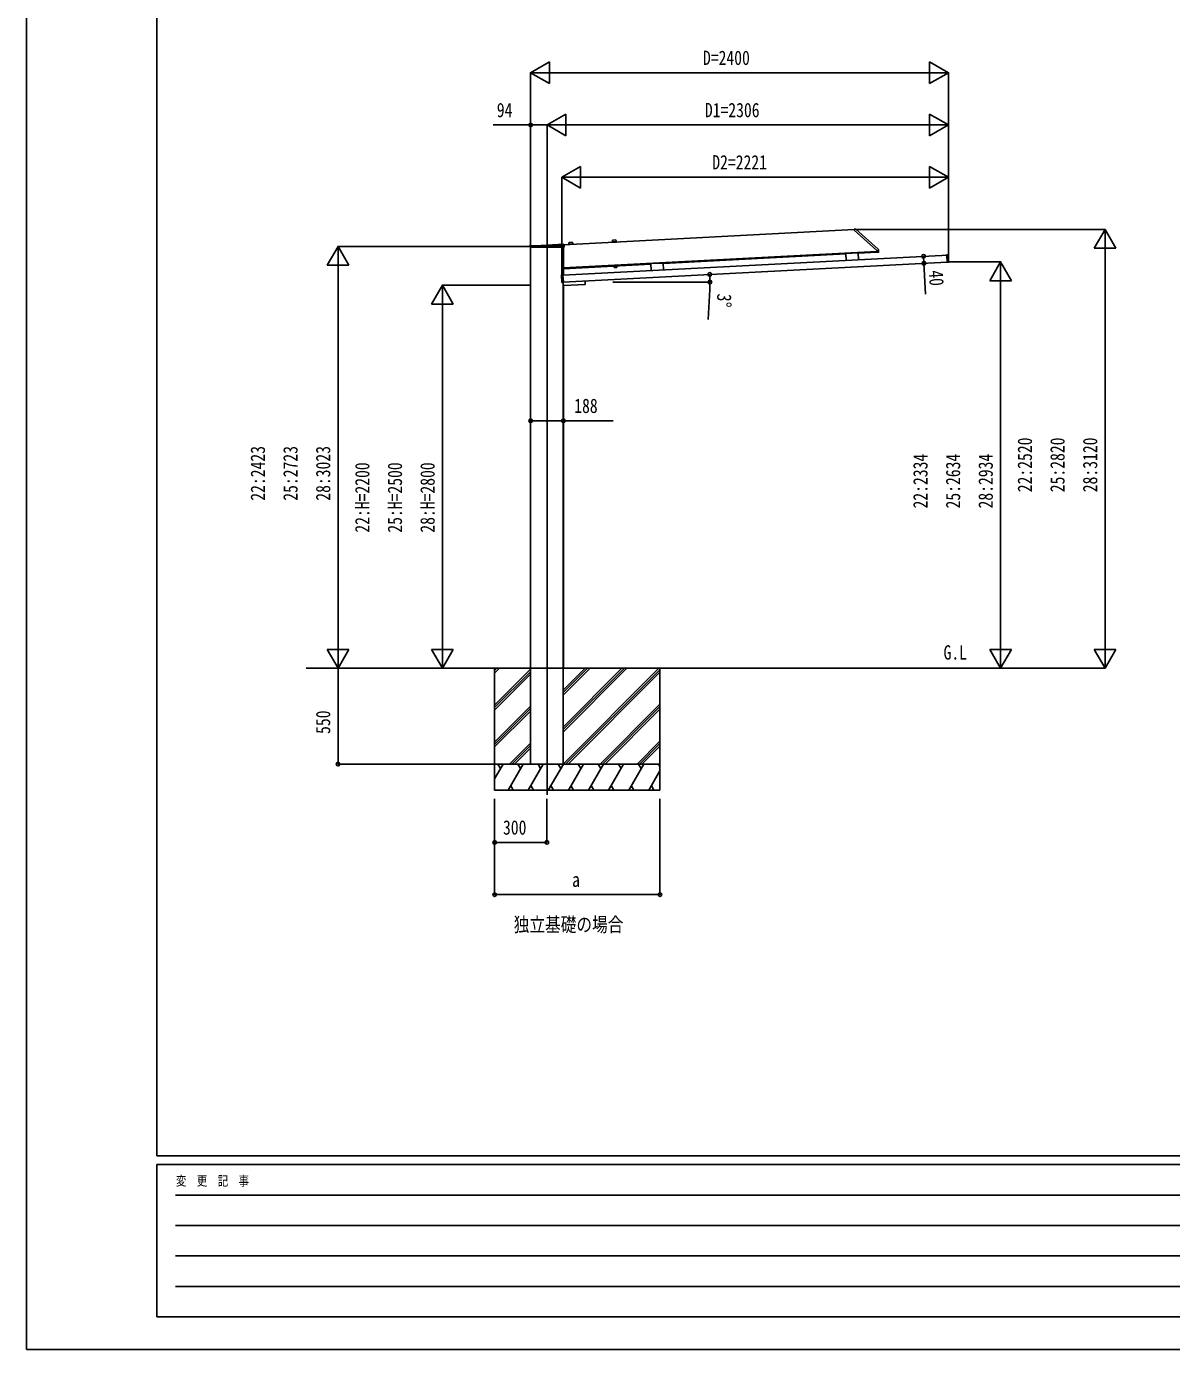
# Model space of a CAD drawing. Units: millimetres, scale not verified. Extents: x -10512 to 10512, y -7425 to 7425.
# Drawn here: x -10512 to -3933, y -7425 to 174 of the extents above; entities that cross this region are included whole.
import ezdxf
from ezdxf.enums import TextEntityAlignment as Align

# ---------------------------------------------------------------- set-up
doc = ezdxf.new("R2010")
doc.units = ezdxf.units.MM
doc.header["$LTSCALE"] = 30
for name, color, linetype in [('0-2_USER1', 3, 'Continuous'), ('0-3_YKK_12', 2, 'Continuous'), ('0-4_YKK_A1', 4, 'Continuous'), ('0-5_YKK_D', 6, 'Continuous'), ('0-6_YKK_ZWAK', 7, 'Continuous')]:
    doc.layers.add(name, color=color, linetype=linetype)
doc.styles.add('ＭＳ ゴシック', font='')
doc.styles.get('ＭＳ ゴシック').set_extended_font_data('MS Gothic')

msp = doc.modelspace()

# ---------------------------------------------------------------- linework, layer by layer
at = {"layer": '0-3_YKK_12'}
msp.add_line((-7521.55, -1087), (-7521.55, -4239.98), dxfattribs=at)
at = {"layer": '0-4_YKK_A1'}
for p, q in [((-7424.27, -1079.96), (-5756.5, -993.03)), ((-7146.86, -1063.49), (-7146.87, -1065.02)), ((-7146.87, -1065.02), (-7122.91, -1063.76)), ((-7146.87, -1065.02), (-7122.91, -1063.76)), ((-7146.39, -1062.99), (-7123.6, -1061.8)), ((-7145.8, -1056.27), (-7145.86, -1062.96)), ((-7142.96, -1053.3), (-7128.03, -1052.52)), ((-7124.89, -1055.17), (-7124.13, -1061.82)), ((-7123.08, -1062.24), (-7122.91, -1063.76)), ((-7122.89, -1064.16), (-7122.91, -1063.76)), ((-5756.68, -989.54), (-5749.08, -989.61)), ((-5756.66, -990.01), (-5756.68, -989.54)), ((-5756.66, -990.01), (-5756.36, -995.63)), ((-5756.2, -995.98), (-5626.71, -1112.57)), ((-5746.44, -990.63), (-5618.58, -1105.76)), ((-7621.11, -1094.33), (-7621.04, -1086.48)), ((-7620.61, -1094.33), (-7621.11, -1094.33)), ((-7423.14, -1094.33), (-7620.61, -1094.33)), ((-7620.04, -1085.49), (-7424.53, -1085.49)), ((-7615.55, -3512.5), (-7615.55, -1094.33)), ((-7587.8, -1085.42), (-7425.56, -1076.92)), ((-7429.89, -1254.49), (-5217.62, -1139.03)), ((-7428.85, -1254.44), (-7428.85, -1094.33)), ((-7427.55, -1254.37), (-7427.55, -1094.33)), ((-7427.55, -1212.31), (-5626.26, -1118.38)), ((-7424.52, -1077.8), (-7423.54, -1086.38)), ((-7423.54, -1086.38), (-7423.54, -1086.4)), ((-7423.54, -1086.4), (-7422.63, -1094.33)), ((-7422.63, -1094.33), (-7423.14, -1094.33)), ((-7396.52, -1076.57), (-7396.53, -1078.1)), ((-7396.53, -1078.1), (-7372.56, -1076.85)), ((-7396.53, -1078.1), (-7372.56, -1076.85)), ((-7396.51, -1078.5), (-7396.53, -1078.1)), ((-7396.51, -1078.5), (-7372.54, -1077.25)), ((-7396.04, -1076.08), (-7373.26, -1074.88)), ((-7395.46, -1069.35), (-7395.52, -1076.05)), ((-7392.62, -1066.38), (-7377.68, -1065.6)), ((-7374.55, -1068.26), (-7373.79, -1074.91)), ((-7372.74, -1075.32), (-7372.56, -1076.85)), ((-7372.54, -1077.25), (-7372.56, -1076.85)), ((-7146.85, -1065.42), (-7146.87, -1065.02)), ((-7146.85, -1065.42), (-7122.89, -1064.16)), ((-6853.82, -1187.25), (-5804.25, -1132.72)), ((-5733.48, -1126.51), (-5804.38, -1130.22)), ((-5804.38, -1130.22), (-5802.32, -1169.67)), ((-5733.48, -1126.51), (-5731.41, -1165.95)), ((-5733.35, -1129), (-5626, -1123.38)), ((-5626.55, -1112.91), (-5626.46, -1114.52)), ((-5626.41, -1115.46), (-5626.46, -1114.52)), ((-5626.41, -1115.46), (-5618.78, -1115.52)), ((-5626.39, -1115.95), (-5626.41, -1115.46)), ((-5626.39, -1115.95), (-5626, -1123.38)), ((-5626, -1123.38), (-5618.39, -1122.98)), ((-5618.78, -1115.52), (-5617.37, -1115.53)), ((-5617.26, -1108.52), (-5616.94, -1114.61)), ((-5616.94, -1114.61), (-5616.87, -1116.01)), ((-5229.47, -1139.65), (-5224.3, -1139.38)), ((-5223.18, -1137.94), (-5224.38, -1138)), ((-5224.36, -1138.35), (-5224.38, -1138)), ((-5224.38, -1138), (-5224.38, -1138)), ((-5224.33, -1138.85), (-5224.36, -1138.35)), ((-5222.18, -1179.87), (-5224.33, -1138.85)), ((-5223.18, -1137.94), (-5223.18, -1137.94)), ((-5222.58, -1137.8), (-5216.69, -1137.49)), ((-5216.17, -1137.96), (-5213.97, -1179.9)), ((-7427.8, -1294.44), (-5222.21, -1179.32)), ((-7427.29, -1217.3), (-7427.55, -1212.35)), ((-7427.29, -1217.3), (-6924.72, -1190.97)), ((-7120.04, -1204.41), (-7135.03, -1205.19)), ((-7135.03, -1205.19), (-7134.77, -1210.1)), ((-7133.74, -1210.63), (-7134.77, -1210.1)), ((-7134.57, -1205.17), (-7134.66, -1203.57)), ((-7120.75, -1209.95), (-7133.74, -1210.63)), ((-7131.28, -1205), (-7131.02, -1209.91)), ((-7123.78, -1204.6), (-7123.53, -1209.52)), ((-7120.75, -1209.95), (-7119.78, -1209.32)), ((-7120.58, -1202.83), (-7120.49, -1204.43)), ((-7120.04, -1204.41), (-7119.78, -1209.32)), ((-6853.95, -1184.75), (-6924.85, -1188.47)), ((-6924.85, -1188.47), (-6922.78, -1227.91)), ((-6853.95, -1184.75), (-6851.88, -1224.2)), ((-5222.16, -1180.37), (-5222.18, -1179.87)), ((-5222.16, -1180.37), (-5222.14, -1180.72)), ((-5222.14, -1180.72), (-5220.94, -1180.66)), ((-5222.14, -1180.72), (-5222.14, -1180.72)), ((-5220.94, -1180.66), (-5220.94, -1180.66)), ((-5214.44, -1180.43), (-5220.33, -1180.74)), ((-7438.13, -1253.93), (-7435.94, -1295.88)), ((-7431.77, -1253.1), (-7437.66, -1253.41)), ((-7431.16, -1253.18), (-7429.97, -1253.12)), ((-7431.16, -1253.18), (-7431.16, -1253.18)), ((-7429.95, -1253.47), (-7429.97, -1253.12)), ((-7429.97, -1253.12), (-7429.97, -1253.12)), ((-7429.92, -1253.96), (-7429.95, -1253.47)), ((-7427.77, -1294.99), (-7429.92, -1253.96)), ((-7303.17, -1287.9), (-7302.2, -1306.38)), ((-7435.41, -1296.35), (-7429.52, -1296.04)), ((-7429.41, -1296.02), (-7428.52, -1313)), ((-7427.73, -1295.84), (-7428.93, -1295.9)), ((-7428.93, -1295.9), (-7428.93, -1295.9)), ((-7428.85, -3512.5), (-7428.85, -1295.9)), ((-7428.85, -1312.5), (-7428.55, -1312.5)), ((-7427.75, -1295.49), (-7427.77, -1294.99)), ((-7427.75, -1295.49), (-7427.73, -1295.84)), ((-7427.73, -1295.84), (-7427.73, -1295.84)), ((-7427.55, -3512.5), (-7427.55, -1313.95)), ((-7427.47, -1313.95), (-7303.14, -1307.43)), ((-8905.95, -3512.5), (-4619.14, -3512.5)), ((-7822.45, -3512.5), (-7822.45, -4212.5)), ((-7822.45, -3539.88), (-7795.07, -3512.5)), ((-7822.45, -3525.74), (-7809.21, -3512.5)), ((-7822.45, -3723.73), (-7616.45, -3517.73)), ((-7822.45, -3737.87), (-7616.45, -3531.87)), ((-7822.45, -3752.01), (-7616.45, -3546.01)), ((-7615.55, -3512.5), (-7615.55, -4062.5)), ((-7428.85, -3512.5), (-7428.85, -4062.5)), ((-7428.59, -4062.5), (-6878.59, -3512.5)), ((-7428.45, -3878.51), (-7062.44, -3512.5)), ((-7428.45, -3850.23), (-7090.72, -3512.5)), ((-7428.45, -3864.37), (-7076.58, -3512.5)), ((-7428.45, -3666.38), (-7274.57, -3512.5)), ((-7428.45, -3652.24), (-7288.71, -3512.5)), ((-7428.45, -3638.1), (-7302.85, -3512.5)), ((-7414.45, -4062.5), (-6872.45, -3520.5)), ((-7400.31, -4062.5), (-6872.45, -3534.65)), ((-6872.45, -3512.5), (-6872.45, -4212.5)), ((-7216.46, -4062.5), (-6872.45, -3718.49)), ((-7822.45, -3935.86), (-7616.45, -3729.86)), ((-7822.45, -3950), (-7616.45, -3744)), ((-7822.45, -3964.14), (-7616.45, -3758.15)), ((-7202.32, -4062.5), (-6872.45, -3732.64)), ((-7188.17, -4062.5), (-6872.45, -3746.78)), ((-7736.96, -4062.5), (-7616.45, -3941.99)), ((-7004.33, -4062.5), (-6872.45, -3930.62)), ((-6990.18, -4062.5), (-6872.45, -3944.77)), ((-7722.82, -4062.5), (-7616.45, -3956.13)), ((-7708.67, -4062.5), (-7616.45, -3970.28)), ((-6976.04, -4062.5), (-6872.45, -3958.91)), ((-6872.45, -4062.5), (-7822.45, -4062.5)), ((-7822.45, -4146.33), (-7774.05, -4062.5)), ((-7789.05, -4088.48), (-7804.05, -4062.5)), ((-7745.18, -4212.5), (-7658.58, -4062.5)), ((-7673.58, -4088.48), (-7688.58, -4062.5)), ((-7629.71, -4212.5), (-7543.11, -4062.5)), ((-7615.55, -4062.5), (-7428.85, -4062.5)), ((-7558.11, -4088.48), (-7573.11, -4062.5)), ((-7514.24, -4212.5), (-7427.64, -4062.5)), ((-7442.64, -4088.48), (-7457.64, -4062.5)), ((-7398.77, -4212.5), (-7312.17, -4062.5)), ((-7327.17, -4088.48), (-7342.17, -4062.5)), ((-7283.3, -4212.5), (-7196.7, -4062.5)), ((-7226.7, -4062.5), (-7211.7, -4088.48)), ((-7167.83, -4212.5), (-7081.23, -4062.5)), ((-7096.23, -4088.48), (-7111.23, -4062.5)), ((-7052.36, -4212.5), (-6965.76, -4062.5)), ((-6980.76, -4088.48), (-6995.76, -4062.5)), ((-6936.89, -4212.5), (-6872.45, -4100.88)), ((-6872.45, -4076.08), (-6880.29, -4062.5)), ((-7822.45, -4212.5), (-6872.45, -4212.5)), ((-7730.19, -4186.52), (-7715.19, -4212.5)), ((-7614.71, -4186.52), (-7599.71, -4212.5)), ((-7499.24, -4186.52), (-7484.25, -4212.5)), ((-7383.77, -4186.52), (-7368.78, -4212.5)), ((-7268.3, -4186.52), (-7253.31, -4212.5)), ((-7152.83, -4186.52), (-7137.84, -4212.5)), ((-7037.36, -4186.52), (-7022.37, -4212.5)), ((-6921.89, -4186.52), (-6906.89, -4212.5))]:
    msp.add_line(p, q, dxfattribs=at)
msp.add_lwpolyline([(-5616.87, -1116.01), (-5616.51, -1122.88), (-5618.39, -1122.98)], dxfattribs=at)
msp.add_lwpolyline([(-7136.19, -1202.05), (-7119.21, -1201.16), (-7119.13, -1202.76), (-7136.1, -1203.65)], close=True, dxfattribs=at)
for centre, radius, start, end in [((-7146.36, -1063.49), 0.5, 93, 179.5), ((-7142.8, -1056.29), 3, 93, 179.5), ((-7127.87, -1055.51), 3, 6.5, 93), ((-7123.58, -1062.3), 0.5, 6.5, 93), ((-5755.86, -995.6), 0.5, 183, 228), ((-5749.12, -993.61), 4, 48, 89.5), ((-7620.04, -1086.49), 1, 90, 176.5048), ((-7620.04, -1086.49), 1, 176.5048, 179.5), ((-7590.42, -1035.49), 50, 270, 273.00032), ((-7425.51, -1077.92), 1, 6.5, 93.00032), ((-7424.53, -1086.49), 1, 6.5, 90), ((-7396.02, -1076.57), 0.5, 93, 179.5), ((-7392.46, -1069.38), 3, 93, 179.5), ((-7377.53, -1068.6), 3, 6.5, 93), ((-7373.24, -1075.38), 0.5, 6.5, 93), ((-5627.05, -1112.94), 0.5, 3, 48), ((-5621.26, -1108.73), 4, 3, 48), ((-5617.37, -1116.03), 0.5, 3, 89.5), ((-5223.14, -1135.07), 2.86, 272.73957, 279.49104), ((-7133.04, -1207.27), 3.32, 238.61575, 307.38425), ((-7127.89, -1197.89), 12.42, 255.41205, 290.58795), ((-7121.8, -1206.68), 3.32, 238.61575, 307.38425), ((-5220.62, -1184.93), 4.28, 87.31821, 94.21342), ((-7431.51, -1250.33), 2.86, 266.50896, 273.26043), ((-7428.79, -1300.18), 4.28, 91.78658, 98.68179), ((-7427.53, -1312.95), 1, 183, 273), ((-7303.2, -1306.43), 1, 273, 3)]:
    msp.add_arc(centre, radius, start, end, dxfattribs=at)
for centre, major_axis, ratio, start_param, end_param in [((-5223.18, -1137.9), (0.599, 0.031), 0.061163, 4.712389, 5.0226887), ((-5222.57, -1138.1), (0.016, -0.3), 0.998135, 3.1415927, 3.9550709), ((-5216.67, -1137.99), (0.336, 0.373), 0.99628, 5.4996506, 7.06672), ((-5220.35, -1180.44), (0.016, -0.3), 0.998135, 5.4698366, 6.2831853), ((-5214.47, -1179.93), (0.373, -0.336), 0.99628, 5.4996506, 7.06672), ((-7437.63, -1253.91), (-0.373, 0.336), 0.99628, 5.4996506, 7.06672), ((-7431.75, -1253.4), (0.016, -0.3), 0.998135, 2.3281144, 3.1415927), ((-7431.17, -1253.14), (-0.599, -0.031), 0.061163, 1.2604966, 1.5707963), ((-7435.44, -1295.85), (-0.336, -0.373), 0.99628, 5.4996506, 7.06672), ((-7429.54, -1295.74), (0.016, -0.3), 0.998135, 0, 0.8133487)]:
    msp.add_ellipse(centre, major_axis=major_axis, ratio=ratio, start_param=start_param, end_param=end_param, dxfattribs=at)
at = {"layer": '0-5_YKK_D'}
for p, q in [((-7615.55, -92.13), (-7507.3, -29.63)), ((-7507.3, -154.63), (-7507.3, -29.63)), ((-5215.55, -92.13), (-5323.8, -29.63)), ((-5323.8, -29.63), (-5323.8, -154.63)), ((-7615.55, -1078.5), (-7615.55, -91.13)), ((-7615.55, -92.13), (-7507.3, -154.63)), ((-7615.55, -92.13), (-7399.04, -92.13)), ((-7490.55, -92.13), (-5340.55, -92.13)), ((-5215.55, -92.13), (-5432.06, -92.13)), ((-5215.55, -92.13), (-5323.8, -154.63)), ((-5215.55, -1177.02), (-5215.55, -91.13)), ((-7521.55, -392.13), (-7413.3, -329.63)), ((-7413.3, -454.63), (-7413.3, -329.63)), ((-5215.55, -392.13), (-5323.8, -329.63)), ((-5323.8, -329.63), (-5323.8, -454.63)), ((-7615.55, -1088.5), (-7615.55, -391.13)), ((-7521.55, -1086), (-7521.55, -391.13)), ((-7521.55, -1086), (-7521.55, -391.13)), ((-7521.55, -392.13), (-7413.3, -454.63)), ((-7521.55, -392.13), (-7305.04, -392.13)), ((-7396.55, -392.13), (-5340.55, -392.13)), ((-5215.55, -392.13), (-5432.06, -392.13)), ((-5215.55, -392.13), (-5323.8, -454.63)), ((-5215.55, -1177.02), (-5215.55, -391.13)), ((-7436.55, -692.13), (-7328.3, -629.63)), ((-7328.3, -754.63), (-7328.3, -629.63)), ((-5215.55, -692.13), (-5323.8, -629.63)), ((-5323.8, -629.63), (-5323.8, -754.63)), ((-7436.55, -1254.34), (-7436.55, -691.13)), ((-7436.55, -692.13), (-7328.3, -754.63)), ((-7436.55, -692.13), (-7220.05, -692.13)), ((-7311.55, -692.13), (-5340.55, -692.13)), ((-5215.55, -692.13), (-5432.06, -692.13)), ((-5215.55, -692.13), (-5323.8, -754.63)), ((-5215.55, -1177.02), (-5215.55, -691.13)), ((-5747.51, -992.13), (-4314.55, -992.13)), ((-4315.55, -992.13), (-4378.05, -1100.39)), ((-4315.55, -992.13), (-4253.05, -1100.39)), ((-4315.55, -992.13), (-4315.55, -1208.64)), ((-8722.45, -1089.5), (-8784.95, -1197.75)), ((-7616.55, -1089.5), (-8723.45, -1089.5)), ((-8722.45, -1089.5), (-8659.95, -1197.75)), ((-8722.45, -1089.5), (-8722.45, -1306.01)), ((-4378.05, -1100.39), (-4253.05, -1100.39)), ((-4315.55, -1117.13), (-4315.55, -3387.5)), ((-8784.95, -1197.75), (-8659.95, -1197.75)), ((-8722.45, -1214.5), (-8722.45, -3387.5)), ((-5214.53, -1178.5), (-4914.55, -1178.5)), ((-4915.55, -1178.5), (-4978.05, -1286.75)), ((-4915.55, -1178.5), (-4853.05, -1286.75)), ((-4915.55, -1178.5), (-4915.55, -1395)), ((-4978.05, -1286.75), (-4853.05, -1286.75)), ((-8122.45, -1312.5), (-8184.95, -1420.75)), ((-7616.55, -1312.5), (-8123.45, -1312.5)), ((-8122.45, -1312.5), (-8059.95, -1420.75)), ((-8122.45, -1312.5), (-8122.45, -1529.01)), ((-7144.16, -1294.49), (-6584.47, -1294.49)), ((-6586.54, -1336.98), (-6595.21, -1508.76)), ((-4915.55, -3387.5), (-4915.55, -1303.5)), ((-8184.95, -1420.75), (-8059.95, -1420.75)), ((-8122.45, -1437.5), (-8122.45, -3387.5)), ((-8722.45, -3512.5), (-8722.45, -3295.99)), ((-8122.45, -3512.5), (-8122.45, -3295.99)), ((-4915.55, -3512.5), (-4915.55, -3295.99)), ((-4315.55, -3512.5), (-4315.55, -3295.99)), ((-8722.45, -3512.5), (-8784.95, -3404.25)), ((-8659.95, -3404.25), (-8784.95, -3404.25)), ((-8722.45, -3512.5), (-8659.95, -3404.25)), ((-8122.45, -3512.5), (-8184.95, -3404.25)), ((-8059.95, -3404.25), (-8184.95, -3404.25)), ((-8122.45, -3512.5), (-8059.95, -3404.25)), ((-4915.55, -3512.5), (-4978.05, -3404.25)), ((-4853.05, -3404.25), (-4978.05, -3404.25)), ((-4915.55, -3512.5), (-4853.05, -3404.25)), ((-4315.55, -3512.5), (-4378.05, -3404.25)), ((-4253.05, -3404.25), (-4378.05, -3404.25)), ((-4315.55, -3512.5), (-4253.05, -3404.25)), ((-8722.45, -3512.5), (-8722.45, -4062.5)), ((-4918.14, -3512.5), (-4914.55, -3512.5)), ((-4618.14, -3512.5), (-4314.55, -3512.5)), ((-7823.45, -4062.5), (-8723.45, -4062.5)), ((-7822.45, -4262.5), (-7822.45, -4513.5)), ((-7822.45, -4262.5), (-7822.45, -4813.5)), ((-7522.45, -4262.5), (-7522.45, -4513.5)), ((-6872.45, -4262.5), (-6872.45, -4813.5)), ((-7822.45, -4512.5), (-7522.45, -4512.5)), ((-7822.45, -4812.5), (-6872.45, -4812.5))]:
    msp.add_line(p, q, dxfattribs=at)
for points in [[(-7521.55, -392.13), (-7615.55, -392.13), (-7830.05, -392.13)], [(-5358.23, -1145.92), (-5356.14, -1185.87), (-5346.83, -1363.45)], [(-7615.55, -2090.82), (-7427.55, -2090.82), (-7141.05, -2090.82)]]:
    msp.add_lwpolyline(points, dxfattribs=at)
for centre in [(-7615.55, -392.13), (-5358.23, -1145.92), (-5356.14, -1185.87), (-6586.63, -1250.35), (-6585.47, -1294.49), (-7615.55, -2090.82), (-7427.55, -2090.82), (-8722.45, -4062.5), (-7822.45, -4512.5), (-7522.45, -4512.5), (-7822.45, -4812.5), (-6872.45, -4812.5)]:
    msp.add_circle(centre, 10.62, dxfattribs=at)
for start, end in [(0, 3), (357.11241, 0)]:
    msp.add_arc((-7428.85, -1294.49), 843.38, start, end, dxfattribs=at)
at = {"layer": '0-6_YKK_ZWAK'}
for p, q in [((-9762.45, -6312.5), (-9762.45, 6937.5)), ((9737.55, -6312.5), (-9762.45, -6312.5)), ((-3262.45, -6362.5), (-9762.45, -6362.5)), ((-9762.45, -7237.5), (-9762.45, -6362.5)), ((-9656.2, -6537.5), (-3387.45, -6537.5)), ((-9656.2, -6712.5), (-3387.45, -6712.5)), ((-9656.2, -6887.5), (-3387.45, -6887.5)), ((-9656.2, -7062.5), (-3387.45, -7062.5)), ((-9762.45, -7237.5), (-3262.45, -7237.5))]:
    msp.add_line(p, q, dxfattribs=at)
msp.add_lwpolyline([(-10512.5, -7425), (10512.5, -7425), (10512.5, 7425), (-10512.5, 7425)], close=True, dxfattribs=at)

# ---------------------------------------------------------------- texts
at = {"layer": '0-2_USER1', "style": 'ＭＳ ゴシック', "width": 0.8}
for s, p in [('G.L', (-5243.36, -3487.19)), ('独立基礎の場合', (-7712.7, -5050))]:
    msp.add_text(s, height=82.48, dxfattribs=at).set_placement(p, align=Align.BOTTOM_LEFT)
at = {"layer": '0-5_YKK_D', "style": 'ＭＳ ゴシック', "width": 0.8}
for s, p in [('D=2400', (-6625.55, -72.13)), ('94', (-7810.05, -372.13)), ('D1=2306', (-6614.55, -372.13)), ('D2=2221', (-6572.05, -672.13)), ('188', (-7365.05, -2070.82)), ('300', (-7774.45, -4492.5)), ('a', (-7377.45, -4792.5))]:
    msp.add_text(s, height=82.48, dxfattribs=at).set_placement(p, align=Align.BOTTOM_LEFT)
for s, rotation, p in [('40', 273, (-5352.16, -1229.88)), ('3°', 267.112, (-6567.58, -1357.96)), ('22:2520', 90, (-4710.55, -2501.32)), ('25:2820', 90, (-4523.05, -2501.32)), ('28:3120', 90, (-4335.55, -2501.32)), ('22:2423', 90, (-9117.45, -2550)), ('25:2723', 90, (-8929.95, -2550)), ('28:3023', 90, (-8742.45, -2550)), ('22:H=2200', 90, (-8517.45, -2733.5)), ('25:H=2500', 90, (-8329.95, -2733.5)), ('28:H=2800', 90, (-8142.45, -2733.5)), ('22:2334', 90, (-5310.55, -2594.5)), ('25:2634', 90, (-5123.05, -2594.5)), ('28:2934', 90, (-4935.55, -2594.5)), ('550', 90, (-8742.45, -3889.5))]:
    msp.add_text(s, height=82.48, rotation=rotation, dxfattribs=at).set_placement(p, align=Align.BOTTOM_LEFT)
at = {"layer": '0-6_YKK_ZWAK', "style": 'ＭＳ ゴシック', "width": 0.8}
msp.add_text('変  更  記  事', height=54.99, dxfattribs=at).set_placement((-9653.28, -6500), align=Align.BOTTOM_LEFT)

doc.saveas('drawing.dxf')
